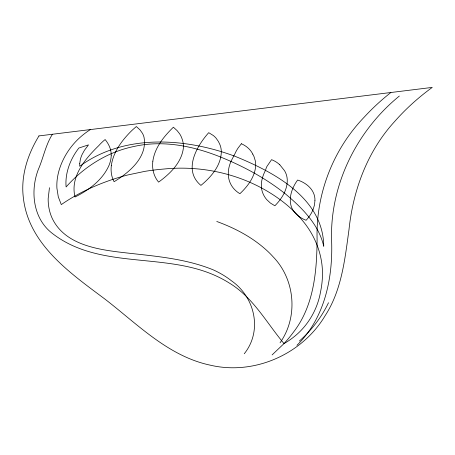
<?xml version="1.0" encoding="UTF-8"?>
<svg xmlns="http://www.w3.org/2000/svg" width="455" height="455" viewBox="0 0 455 455"><rect width="100%" height="100%" fill="white"/><g stroke="black" fill="none" stroke-linecap="round" stroke-linejoin="round"><path stroke-width="0.68" d="M49.464 187.71L48.173 198.579A92.263 63.154 -25.8 0 0 52.405 218.758C64.741 243.965 95.55 249.226 120.66 252.246C151.743 255.977 183.746 257.86 213.065 269.781A144.133 98.667 -25.8 0 1 231.504 280.82C254.931 297.121 262.757 330.705 244.255 353.762M328.499 302.734C323.806 312.591 317.653 321.736 310.441 329.926A107.659 73.693 -25.8 0 1 299.356 341.068M52.427 134.253C45.591 144.986 43.424 157.72 38.413 169.237C30.11 190.617 32.84 218.013 51.756 232.96C98.809 270.065 164.158 251.939 216.279 276.009A174.094 119.176 -25.8 0 1 229.058 282.891C253.156 297.297 266.482 322.76 284.039 343.61A56.426 38.624 -25.8 0 0 294.595 336.342C308.251 325.302 317.533 309.195 320.53 291.917A147.05 100.663 -25.8 0 0 322.385 277.459C323.431 257.655 316.361 237.925 304.065 222.506A241.497 165.319 -25.8 0 0 283.146 201.952C249.55 175.966 205.865 164.767 163.789 169.044A195.565 133.872 -25.8 0 0 144.838 171.359L128.009 174.913A160.126 109.615 -25.8 0 0 111.287 179.873C93.662 185.913 76.616 193.938 61.294 204.602L58.291 196.85L56.92 188.273A87.912 60.179 -25.8 0 1 59.349 169.448C63.569 155.923 71.941 143.78 82.981 134.907A57.154 39.124 -25.8 0 1 90.409 129.567M280.058 342.791C298.435 316.868 295.147 279.415 273.046 256.734A173.804 118.977 -25.8 0 0 265.595 249.368A224.804 153.892 -25.8 0 0 251.08 238.301C240.388 231.305 228.746 225.856 216.756 221.477M241.406 143.717L238.232 147.829A38.43 26.31 -25.8 0 0 235.042 153.54L231.197 160.916A46.717 31.981 -25.8 0 0 239.899 193.705C247.15 186.868 253.714 178.417 255.409 168.35A40.961 28.039 -25.8 0 0 255.352 160.973L253.913 156.327L252.752 154.114M296.944 345.294C325.143 317.715 333.214 277.067 331.547 239.023C330.262 184.138 357.021 130.488 399.336 96.05M272.113 354.911L283.738 343.849A112.459 76.98 -25.8 0 0 293.447 332.19C313.944 305.817 316.868 271.328 317.095 239.142C315.821 194.143 332.941 149.627 364.205 117.168A179.259 122.708 -25.8 0 1 390.89 92.501M38.925 135.92L432.25 87.406A179.259 122.713 -25.8 0 0 394.718 121.434C367.509 150.997 353.154 189.928 349.013 229.468C344.935 258.997 341.785 290.131 325.109 315.73C302.165 354.32 254.203 375.489 210.335 365.183C168.35 356.31 137.649 324.296 104.895 299.066C69.888 272.829 27.658 243.789 23.182 196.196A141.056 96.557 -25.8 0 1 38.965 135.926M279.797 164.773L284.523 170.67A39.187 26.822 -25.8 0 1 287.241 179.395C287.691 189.576 281.793 198.824 274.865 205.785L270.412 203.066L266.778 199.677A46.905 32.112 -25.8 0 1 262.984 193.557C259.64 185.873 261.83 177.2 265.583 170.153A23.285 15.942 -25.8 0 1 266.863 166.541L271.567 159.66A41.735 28.568 -25.8 0 1 279.779 164.784M241.377 143.746A42.315 28.966 -25.8 0 1 252.775 154.103M79.727 163.607L79.71 166.28C124.295 133.463 185.549 137.854 235.025 156.298C273.864 172.092 323.272 198.096 323.744 246.297C318.824 224.588 302.308 208.083 285.831 194.245C265.845 178.246 243.015 166.012 219.304 156.52C192.363 145.884 162.543 139.924 133.844 146.504C107.511 151.913 83.788 166.928 66.106 186.965L65.958 184.633A82.861 56.721 -25.8 0 1 67.112 172.485C69.086 163.573 73.255 155.218 78.851 148.034L88.492 144.878L84.425 150.309L82.201 154.313A36.434 24.94 -25.8 0 0 80.325 159.62L79.727 163.607M111.225 155.161L111.179 156.503A42.616 29.177 -25.8 0 1 109.149 165.057C102.784 179.856 89.049 189.985 75.035 197.009C69.911 176.631 85.29 158.738 98.826 145.583A40.836 27.954 -25.8 0 1 104.047 140.453L105.133 139.548C108.756 143.916 111.316 149.394 111.225 155.161M221.329 151.765C221.056 165.637 211.086 177.023 200.922 185.412C182.921 170.471 196.287 146.601 208.714 132.672L213.179 135.425A38.681 26.481 -25.8 0 1 216.062 138.149L218.394 141.465L219.822 144.411A40.302 27.59 -25.8 0 1 221.329 151.765M314.934 200.661L314.468 205.017L313.131 209.442A36.406 24.923 -25.8 0 1 306.113 220.288L303.724 219.276A46.404 31.765 -25.8 0 1 295.841 213.708C286.235 204.335 290.54 189.53 297.633 180.038C306.681 182.927 315.412 190.332 314.934 200.661M111.304 165.745C110.656 171.182 111.401 176.876 114.097 181.704C129.266 172.445 147.778 157.083 143.996 137.165A35.78 24.49 -25.8 0 0 142.426 133.264L140.083 129.982L136.352 126.524L132.581 129.834A71.367 48.85 -25.8 0 0 128.401 134.06C120.131 142.859 112.959 153.534 111.304 165.745M152.846 161.195C151.851 168.566 153.705 176.404 158.596 182.114C169.931 173.856 181.454 162.822 183.371 148.222A38.095 26.077 -25.8 0 0 182.552 140.487A46.746 31.998 -25.8 0 0 179.623 133.804L177.137 130.636L173.378 127.201C163.84 136.534 154.745 147.574 152.846 161.195"/></g></svg>
